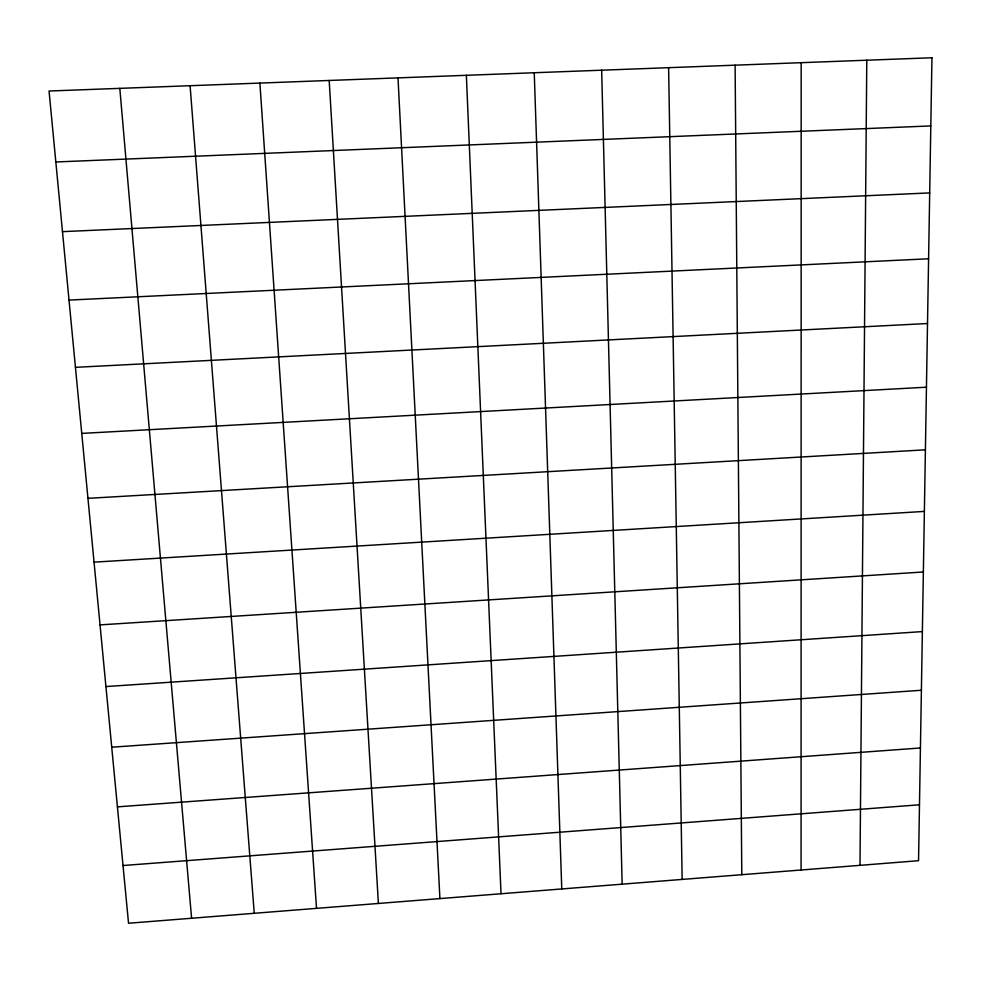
<?xml version="1.0" encoding="UTF-8"?>
<svg xmlns="http://www.w3.org/2000/svg" width="981" height="981" viewBox="0 0 981 981"><rect width="100%" height="100%" fill="white"/><g stroke="black" fill="none" stroke-linecap="round" stroke-linejoin="round"><path stroke-width="1.47" d="M801.072 870.012L801.17 62.686M859.994 865.34L866.787 60.209M123.017 865.524L919.479 804.788M117.413 806.86L920.436 747.976M111.724 747.215L921.392 690.256M105.923 686.565L922.373 631.592M100.037 624.885L923.366 571.984M94.041 562.15L924.384 511.408M87.947 498.336L925.402 449.813M81.754 433.406L926.456 387.201M75.439 367.335L927.511 323.522M69.013 300.088L928.59 258.776M62.477 231.651L929.694 192.914M55.831 161.975L930.81 125.924M119.817 88.364L191.589 918.253M190.093 85.715L254.251 913.286M259.879 83.078L316.52 908.357M329.187 80.467L378.396 903.464M398.004 77.879L439.905 898.596M466.355 75.304L501.021 893.752M534.24 72.741L561.77 888.945M601.66 70.203L622.15 884.175M668.613 67.677L682.151 879.417M735.112 65.175L741.795 874.696M931.95 57.756L918.547 860.705L128.536 923.244L49.05 91.025L931.95 57.756"/></g></svg>
